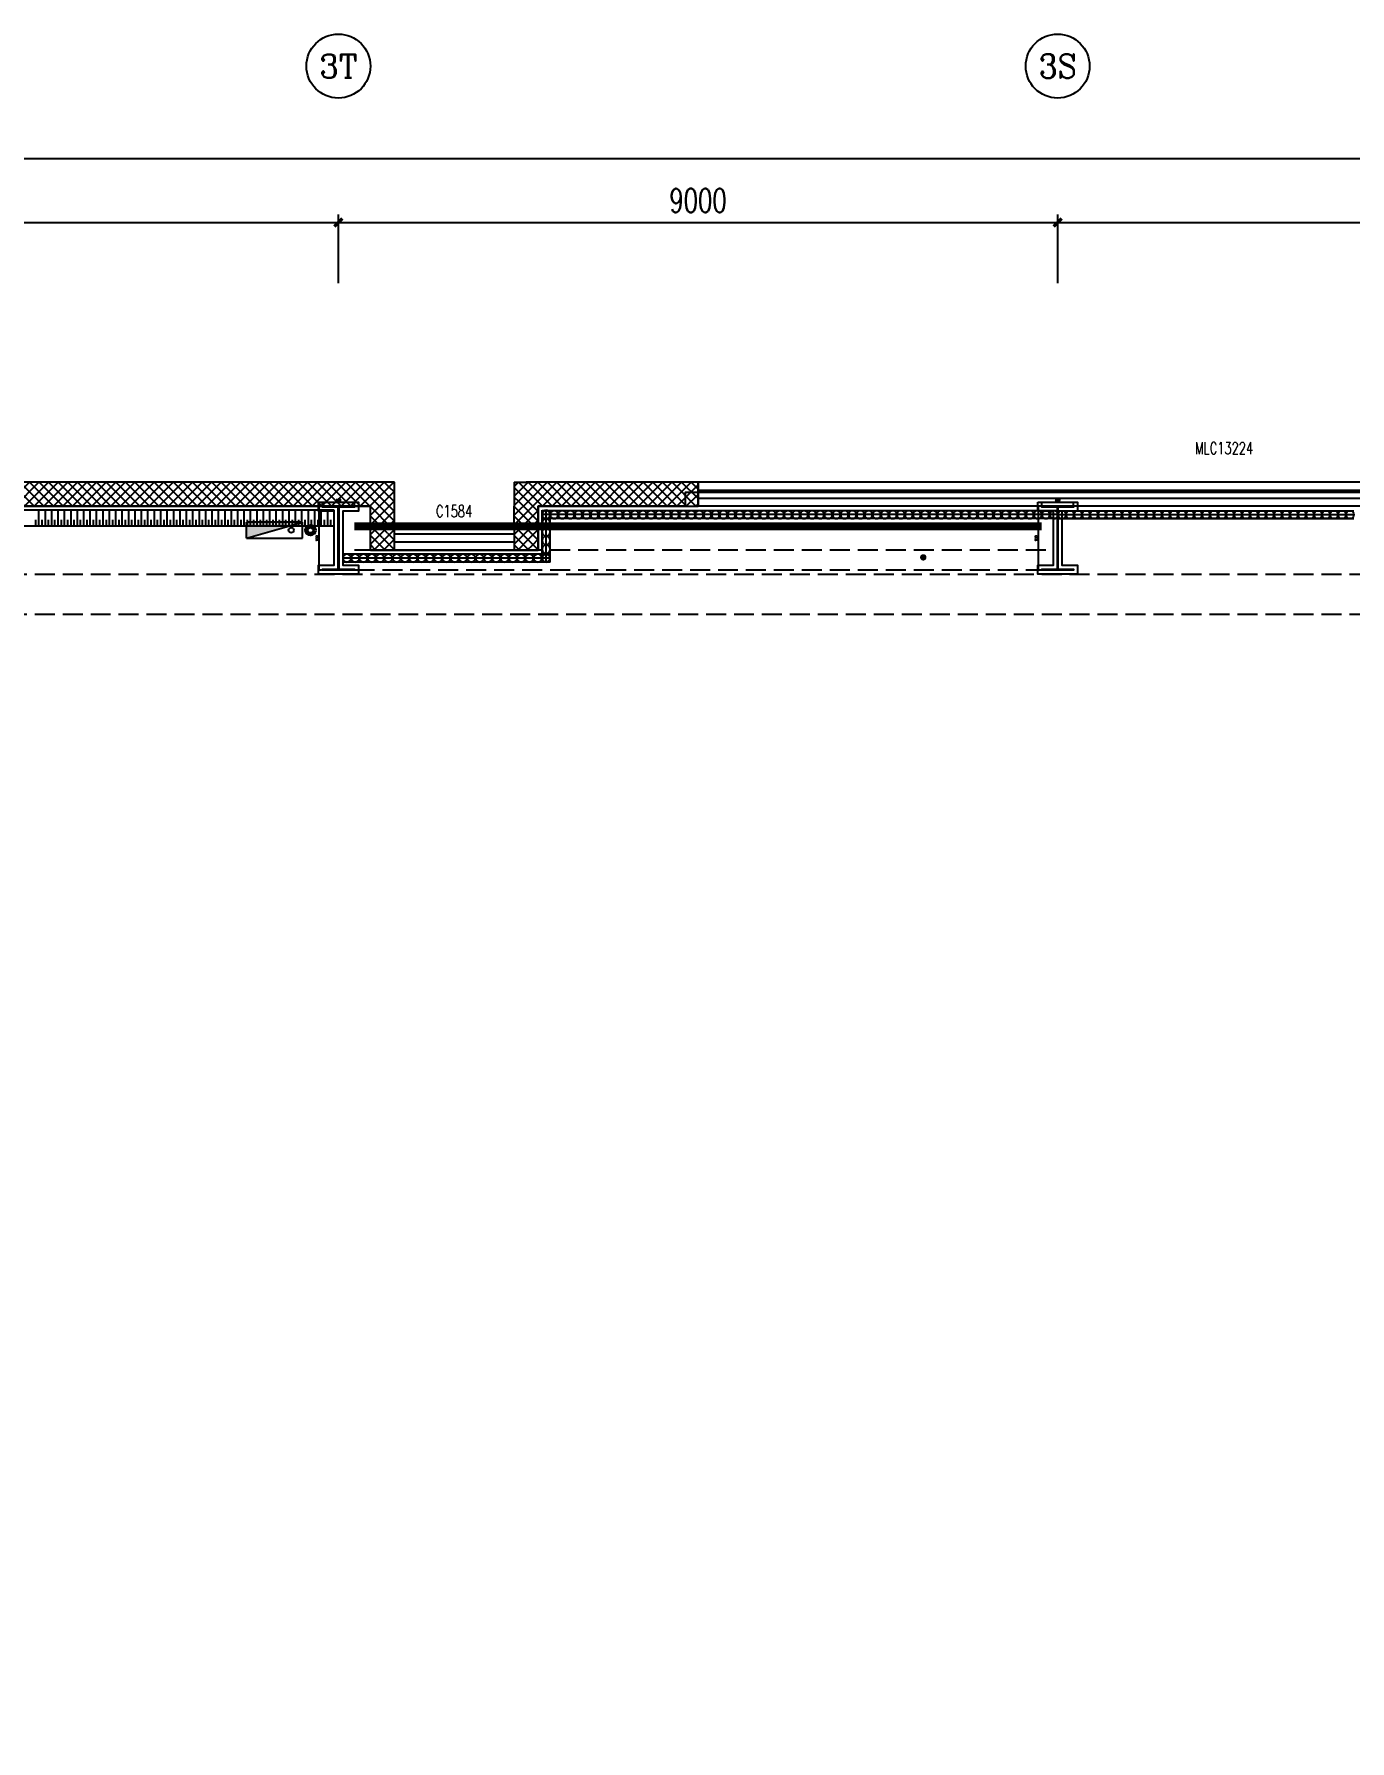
# Model space of a CAD drawing. Extents: x -474411 to 577939, y 0 to 1014176.
# Drawn here: x -285662 to -269198, y 605678 to 627024 of the extents above; entities that cross this region are included whole.
import ezdxf
from ezdxf.enums import TextEntityAlignment as Align

# ---------------------------------------------------------------- set-up
doc = ezdxf.new("R2010")
doc.units = 0
doc.header["$LTSCALE"] = 1000
doc.header["$MEASUREMENT"] = 0
doc.linetypes.add('CENTER', pattern=[2, 1.25, -0.25, 0.25, -0.25])
doc.linetypes.add('DASH', pattern=[0.35, 0.25, -0.1])
doc.layers.get('Defpoints').update_dxf_attribs({"color": 210})
for name, color, linetype in [('A-AXIS-D', 1, 'Continuous'), ('A-AXIS-DP', 126, 'Continuous'), ('A-AXIS-SYMB', 3, 'Continuous'), ('A-HATCH-2', 251, 'Continuous'), ('A-LIN-V', 9, 'Continuous'), ('A-SFCE', 30, 'Continuous'), ('A-WINDOW', 140, 'Continuous'), ('AS-COLN', 6, 'Continuous'), ('AS-WALL', 40, 'Continuous'), ('AS-结构边线层', 200, 'Continuous'), ('DIM_SYMB', 3, 'Continuous'), ('PUB_HATCH', 8, 'Continuous'), ('PUB_TEXT', 7, 'Continuous'), ('SB_ZF消火栓', 10, 'Continuous'), ('建-窗', 4, 'Continuous'), ('建-门窗编号', 7, 'Continuous')]:
    doc.layers.add(name, color=color, linetype=linetype)
doc.layers.add('LG-ZF消防', color=1, linetype='Continuous', lineweight=60)
doc.layers.add('柱间支撑', color=6, linetype='CENTER', lineweight=0)
doc.styles.add('_TCH_AXIS', font='COMPLEX', dxfattribs={"bigfont": 'GBCBIG'})
doc.styles.add('_TCH_DIM_T3', font='SIMPLEX', dxfattribs={"width": 0.705882, "bigfont": 'GBCBIG'})
doc.styles.add('A-WIN-LABEL', font='SIMPLEX', dxfattribs={"bigfont": 'GBCBIG'})
doc.dimstyles.new('_TCH_ARCH&&10', dxfattribs={"dimtxt": 29.75, "dimasz": 10, "dimexe": 10, "dimexo": 10, "dimgap": 12.625, "dimtad": 1, "dimdec": 0, "dimzin": 0, "dimdsep": 46, "dimtxsty": '_TCH_DIM_T3', "dimblk": 'ARCHTICK', "dimcen": 0.09, "dimclrt": 7, "dimazin": 2, "dimtfac": 1, "dimtdec": 0, "dimtix": 1, "dimtmove": 2, "dimatfit": 3, "dimfxl": 0, "dimtolj": 1, "dimtzin": 0, "dimarcsym": 0})
doc.dimstyles.new('_TCH_ARCH&&100', dxfattribs={"dimtxt": 297.5, "dimasz": 100, "dimexe": 100, "dimexo": 100, "dimgap": 126.25, "dimtad": 1, "dimdec": 0, "dimzin": 0, "dimdsep": 46, "dimtxsty": '_TCH_DIM_T3', "dimblk": 'ARCHTICK', "dimcen": 0.09, "dimclrt": 7, "dimazin": 2, "dimtfac": 1, "dimtdec": 0, "dimtix": 1, "dimtmove": 2, "dimatfit": 3, "dimfxl": 0, "dimtolj": 1, "dimtzin": 0, "dimarcsym": 0})
pattern_1 = [(45, (60, 0), (-60.000061, 60.000061), []), (135, (60, 0), (-60.000061, -60.000061), [])]

# ---------------------------------------------------------------- blocks, each defined once
blk = doc.blocks.new('43243')
at = {"layer": 'AS-结构边线层', "color": 8}
blk.add_lwpolyline([(-252354, 620570), (-254454, 620570), (-254454, 621120), (-263994, 621120), (-263994, 621290), (-277514, 621290), (-277514, 621120), (-279354, 621120), (-279354, 620570), (-281454, 620570), (-281454, 621120), (-295987, 621120), (-313454, 567286)], dxfattribs=at)
blk = doc.blocks.new('4324324')
at = {"layer": 'A-HATCH-2', "linetype": 'DASH'}
for p, q in [((-294754, 620270), (-135554, 620270)), ((-294754, 619770), (-135554, 619770))]:
    blk.add_line(p, q, dxfattribs=at)
blk = doc.blocks.new('_ArchTick')
at = {"color": 0, "linetype": 'ByBlock', "const_width": 0.4}
blk.add_lwpolyline([(-0.5, -0.5), (0.5, 0.5)], dxfattribs=at)
blk = doc.blocks.new('*D1165')
at = {"layer": 'A-AXIS-DP', "color": 0, "lineweight": -2}
for p, q in [((-273054, 621130), (-273054, 621179)), ((-273054, 621169), (-272654, 621169)), ((-272654, 621130), (-272654, 621179))]:
    blk.add_line(p, q, dxfattribs=at)
at = {"layer": 'Defpoints', "color": 0}
for p in [(-272654, 621169), (-273054, 621120), (-272654, 621120)]:
    blk.add_point(p, dxfattribs=at)
at = {"layer": 'A-AXIS-DP', "color": 0, "lineweight": -2, "xscale": 10, "yscale": 10, "zscale": 10, "rotation": 180}
blk.add_blockref('_ArchTick', (-273054, 621169), dxfattribs=at)
at = {"layer": 'A-AXIS-DP', "color": 0, "lineweight": -2, "xscale": 10, "yscale": 10, "zscale": 10}
blk.add_blockref('_ArchTick', (-272654, 621169), dxfattribs=at)
at = {"layer": 'A-AXIS-DP', "color": 7, "insert": (-272854, 621196), "char_height": 29.8, "attachment_point": 5, "style": '_TCH_DIM_T3'}
blk.add_mtext('\\A1;400', dxfattribs=at)
blk = doc.blocks.new('*D1166')
at = {"layer": 'A-AXIS-DP', "color": 0, "lineweight": -2}
for p, q in [((-273064, 621120), (-273105, 621120)), ((-273095, 620320), (-273095, 621120)), ((-273064, 620320), (-273105, 620320))]:
    blk.add_line(p, q, dxfattribs=at)
at = {"layer": 'Defpoints', "color": 0}
for p in [(-273095, 621120), (-273054, 621120), (-273054, 620320)]:
    blk.add_point(p, dxfattribs=at)
at = {"layer": 'A-AXIS-DP', "color": 0, "lineweight": -2, "xscale": 10, "yscale": 10, "zscale": 10}
for p, rotation in [((-273095, 621120), 90), ((-273095, 620320), 270)]:
    blk.add_blockref('_ArchTick', p, dxfattribs=dict(at, rotation=rotation))
at = {"layer": 'A-AXIS-DP', "color": 7, "insert": (-273123, 620720), "char_height": 29.8, "attachment_point": 5, "rotation": 90, "style": '_TCH_DIM_T3'}
blk.add_mtext('\\A1;800', dxfattribs=at)
blk = doc.blocks.new('*D1167')
at = {"layer": 'A-AXIS-DP', "color": 0, "lineweight": -2}
for p, q in [((-282054, 621130), (-282054, 621179)), ((-282054, 621169), (-281654, 621169)), ((-281654, 621130), (-281654, 621179))]:
    blk.add_line(p, q, dxfattribs=at)
at = {"layer": 'Defpoints', "color": 0}
for p in [(-281654, 621169), (-282054, 621120), (-281654, 621120)]:
    blk.add_point(p, dxfattribs=at)
at = {"layer": 'A-AXIS-DP', "color": 0, "lineweight": -2, "xscale": 10, "yscale": 10, "zscale": 10, "rotation": 180}
blk.add_blockref('_ArchTick', (-282054, 621169), dxfattribs=at)
at = {"layer": 'A-AXIS-DP', "color": 0, "lineweight": -2, "xscale": 10, "yscale": 10, "zscale": 10}
blk.add_blockref('_ArchTick', (-281654, 621169), dxfattribs=at)
at = {"layer": 'A-AXIS-DP', "color": 7, "insert": (-281854, 621196), "char_height": 29.8, "attachment_point": 5, "style": '_TCH_DIM_T3'}
blk.add_mtext('\\A1;400', dxfattribs=at)
blk = doc.blocks.new('*D1168')
at = {"layer": 'A-AXIS-DP', "color": 0, "lineweight": -2}
for p, q in [((-282064, 621120), (-282105, 621120)), ((-282095, 620320), (-282095, 621120)), ((-282064, 620320), (-282105, 620320))]:
    blk.add_line(p, q, dxfattribs=at)
at = {"layer": 'Defpoints', "color": 0}
for p in [(-282095, 621120), (-282054, 621120), (-282054, 620320)]:
    blk.add_point(p, dxfattribs=at)
at = {"layer": 'A-AXIS-DP', "color": 0, "lineweight": -2, "xscale": 10, "yscale": 10, "zscale": 10}
for p, rotation in [((-282095, 621120), 90), ((-282095, 620320), 270)]:
    blk.add_blockref('_ArchTick', p, dxfattribs=dict(at, rotation=rotation))
at = {"layer": 'A-AXIS-DP', "color": 7, "insert": (-282123, 620720), "char_height": 29.8, "attachment_point": 5, "rotation": 90, "style": '_TCH_DIM_T3'}
blk.add_mtext('\\A1;800', dxfattribs=at)
blk = doc.blocks.new('34242343243')
at = {"color": 8}
for p, q in [((-285601, 620870), (-285601, 621070)), ((-285521, 620870), (-285521, 621070)), ((-285441, 620870), (-285441, 621070)), ((-285361, 620870), (-285361, 621070)), ((-285280, 620870), (-285280, 621070)), ((-285200, 620870), (-285200, 621070)), ((-285120, 620870), (-285120, 621070)), ((-285039, 620870), (-285039, 621070)), ((-284959, 620870), (-284959, 621070)), ((-284879, 620870), (-284879, 621070)), ((-284799, 620870), (-284799, 621070)), ((-284718, 620870), (-284718, 621070)), ((-284638, 620870), (-284638, 621070)), ((-284558, 620870), (-284558, 621070)), ((-284477, 620870), (-284477, 621070)), ((-284397, 620870), (-284397, 621070)), ((-284317, 620870), (-284317, 621070)), ((-284237, 620870), (-284237, 621070)), ((-284156, 620870), (-284156, 621070)), ((-284076, 620870), (-284076, 621070)), ((-283996, 620870), (-283996, 621070)), ((-283915, 620870), (-283915, 621070)), ((-283835, 620870), (-283835, 621070)), ((-283755, 620870), (-283755, 621070)), ((-283675, 620870), (-283675, 621070)), ((-283594, 620870), (-283594, 621070)), ((-283514, 620870), (-283514, 621070)), ((-283434, 620870), (-283434, 621070)), ((-283353, 620870), (-283353, 621070)), ((-283273, 620870), (-283273, 621070)), ((-283193, 620870), (-283193, 621070)), ((-283112, 620870), (-283112, 621070)), ((-283032, 620870), (-283032, 621070)), ((-282952, 620870), (-282952, 621070)), ((-282872, 620870), (-282872, 621070)), ((-282791, 620870), (-282791, 621070)), ((-282711, 620870), (-282711, 621070)), ((-282631, 620870), (-282631, 621070)), ((-282550, 620870), (-282550, 621070)), ((-282470, 620870), (-282470, 621070)), ((-282390, 620870), (-282390, 621070)), ((-282310, 620870), (-282310, 621070)), ((-282229, 620870), (-282229, 621070)), ((-282149, 620870), (-282149, 621070)), ((-282069, 620870), (-282069, 621070)), ((-281988, 620870), (-281988, 621070)), ((-281908, 620870), (-281908, 621070)), ((-279304, 620962), (-279304, 621070)), ((-279203, 621064), (-279304, 621064)), ((-279203, 621014), (-279304, 621014)), ((-279203, 620964), (-279304, 620964)), ((-279304, 620853), (-279304, 620962)), ((-279254, 620962), (-279254, 621070)), ((-279254, 620853), (-279254, 620962)), ((-279204, 620962), (-279204, 621070)), ((-279204, 620853), (-279204, 620962)), ((-279102, 621064), (-279203, 621064)), ((-279102, 621014), (-279203, 621014)), ((-279102, 620964), (-279203, 620964)), ((-279002, 621064), (-279102, 621064)), ((-279002, 621014), (-279102, 621014)), ((-279002, 620964), (-279102, 620964)), ((-278901, 621064), (-279002, 621064)), ((-278901, 621014), (-279002, 621014)), ((-278901, 620964), (-279002, 620964)), ((-278800, 621064), (-278901, 621064)), ((-278800, 621014), (-278901, 621014)), ((-278800, 620964), (-278901, 620964)), ((-278699, 621064), (-278800, 621064)), ((-278699, 621014), (-278800, 621014)), ((-278699, 620964), (-278800, 620964)), ((-278598, 621064), (-278699, 621064)), ((-278598, 621014), (-278699, 621014)), ((-278598, 620964), (-278699, 620964)), ((-278497, 621064), (-278598, 621064)), ((-278497, 621014), (-278598, 621014)), ((-278497, 620964), (-278598, 620964)), ((-278397, 621064), (-278497, 621064)), ((-278397, 621014), (-278497, 621014)), ((-278397, 620964), (-278497, 620964)), ((-278296, 621064), (-278397, 621064)), ((-278296, 621014), (-278397, 621014)), ((-278296, 620964), (-278397, 620964)), ((-278195, 621064), (-278296, 621064)), ((-278195, 621014), (-278296, 621014)), ((-278195, 620964), (-278296, 620964)), ((-278094, 621064), (-278195, 621064)), ((-278094, 621014), (-278195, 621014)), ((-278094, 620964), (-278195, 620964)), ((-277993, 621064), (-278094, 621064)), ((-277993, 621014), (-278094, 621014)), ((-277993, 620964), (-278094, 620964)), ((-277892, 621064), (-277993, 621064)), ((-277892, 621014), (-277993, 621014)), ((-277892, 620964), (-277993, 620964)), ((-277791, 621064), (-277892, 621064)), ((-277791, 621014), (-277892, 621014)), ((-277791, 620964), (-277892, 620964)), ((-277691, 621064), (-277791, 621064)), ((-277691, 621014), (-277791, 621014)), ((-277691, 620964), (-277791, 620964)), ((-277590, 621064), (-277691, 621064)), ((-277590, 621014), (-277691, 621014)), ((-277590, 620964), (-277691, 620964)), ((-277489, 621064), (-277590, 621064)), ((-277489, 621014), (-277590, 621014)), ((-277489, 620964), (-277590, 620964)), ((-277388, 621064), (-277489, 621064)), ((-277388, 621014), (-277489, 621014)), ((-277388, 620964), (-277489, 620964)), ((-277287, 621064), (-277388, 621064)), ((-277287, 621014), (-277388, 621014)), ((-277287, 620964), (-277388, 620964)), ((-277186, 621064), (-277287, 621064)), ((-277186, 621014), (-277287, 621014)), ((-277186, 620964), (-277287, 620964)), ((-277086, 621064), (-277186, 621064)), ((-277086, 621014), (-277186, 621014)), ((-277086, 620964), (-277186, 620964)), ((-276985, 621064), (-277086, 621064)), ((-276985, 621014), (-277086, 621014)), ((-276985, 620964), (-277086, 620964)), ((-276884, 621064), (-276985, 621064)), ((-276884, 621014), (-276985, 621014)), ((-276884, 620964), (-276985, 620964)), ((-276783, 621064), (-276884, 621064)), ((-276783, 621014), (-276884, 621014)), ((-276783, 620964), (-276884, 620964)), ((-276682, 621064), (-276783, 621064)), ((-276682, 621014), (-276783, 621014)), ((-276682, 620964), (-276783, 620964)), ((-276581, 621064), (-276682, 621064)), ((-276581, 621014), (-276682, 621014)), ((-276581, 620964), (-276682, 620964)), ((-276480, 621064), (-276581, 621064)), ((-276480, 621014), (-276581, 621014)), ((-276480, 620964), (-276581, 620964)), ((-276380, 621064), (-276480, 621064)), ((-276380, 621014), (-276480, 621014)), ((-276380, 620964), (-276480, 620964)), ((-276279, 621064), (-276380, 621064)), ((-276279, 621014), (-276380, 621014)), ((-276279, 620964), (-276380, 620964)), ((-276178, 621064), (-276279, 621064)), ((-276178, 621014), (-276279, 621014)), ((-276178, 620964), (-276279, 620964)), ((-276077, 621064), (-276178, 621064)), ((-276077, 621014), (-276178, 621014)), ((-276077, 620964), (-276178, 620964)), ((-275976, 621064), (-276077, 621064)), ((-275976, 621014), (-276077, 621014)), ((-275976, 620964), (-276077, 620964)), ((-275875, 621064), (-275976, 621064)), ((-275875, 621014), (-275976, 621014)), ((-275875, 620964), (-275976, 620964)), ((-275774, 621064), (-275875, 621064)), ((-275774, 621014), (-275875, 621014)), ((-275774, 620964), (-275875, 620964)), ((-275674, 621064), (-275774, 621064)), ((-275674, 621014), (-275774, 621014)), ((-275674, 620964), (-275774, 620964)), ((-275573, 621064), (-275674, 621064)), ((-275573, 621014), (-275674, 621014)), ((-275573, 620964), (-275674, 620964)), ((-275472, 621064), (-275573, 621064)), ((-275472, 621014), (-275573, 621014)), ((-275472, 620964), (-275573, 620964)), ((-275371, 621064), (-275472, 621064)), ((-275371, 621014), (-275472, 621014)), ((-275371, 620964), (-275472, 620964)), ((-275270, 621064), (-275371, 621064)), ((-275270, 621014), (-275371, 621014)), ((-275270, 620964), (-275371, 620964)), ((-275169, 621064), (-275270, 621064)), ((-275169, 621014), (-275270, 621014)), ((-275169, 620964), (-275270, 620964)), ((-275069, 621064), (-275169, 621064)), ((-275069, 621014), (-275169, 621014)), ((-275069, 620964), (-275169, 620964)), ((-274968, 621064), (-275069, 621064)), ((-274968, 621014), (-275069, 621014)), ((-274968, 620964), (-275069, 620964)), ((-274867, 621064), (-274968, 621064)), ((-274867, 621014), (-274968, 621014)), ((-274867, 620964), (-274968, 620964)), ((-274766, 621064), (-274867, 621064)), ((-274766, 621014), (-274867, 621014)), ((-274766, 620964), (-274867, 620964)), ((-274665, 621064), (-274766, 621064)), ((-274665, 621014), (-274766, 621014)), ((-274665, 620964), (-274766, 620964)), ((-274564, 621064), (-274665, 621064)), ((-274564, 621014), (-274665, 621014)), ((-274564, 620964), (-274665, 620964)), ((-274463, 621064), (-274564, 621064)), ((-274463, 621014), (-274564, 621014)), ((-274463, 620964), (-274564, 620964)), ((-274363, 621064), (-274463, 621064)), ((-274363, 621014), (-274463, 621014)), ((-274363, 620964), (-274463, 620964)), ((-274262, 621064), (-274363, 621064)), ((-274262, 621014), (-274363, 621014)), ((-274262, 620964), (-274363, 620964)), ((-274161, 621064), (-274262, 621064)), ((-274161, 621014), (-274262, 621014)), ((-274161, 620964), (-274262, 620964)), ((-274060, 621064), (-274161, 621064)), ((-274060, 621014), (-274161, 621014)), ((-274060, 620964), (-274161, 620964)), ((-273959, 621064), (-274060, 621064)), ((-273959, 621014), (-274060, 621014)), ((-273959, 620964), (-274060, 620964)), ((-273858, 621064), (-273959, 621064)), ((-273858, 621014), (-273959, 621014)), ((-273858, 620964), (-273959, 620964)), ((-273757, 621064), (-273858, 621064)), ((-273757, 621014), (-273858, 621014)), ((-273757, 620964), (-273858, 620964)), ((-273657, 621064), (-273757, 621064)), ((-273657, 621014), (-273757, 621014)), ((-273657, 620964), (-273757, 620964)), ((-273556, 621064), (-273657, 621064)), ((-273556, 621014), (-273657, 621014)), ((-273556, 620964), (-273657, 620964)), ((-273455, 621064), (-273556, 621064)), ((-273455, 621014), (-273556, 621014)), ((-273455, 620964), (-273556, 620964)), ((-273354, 621064), (-273455, 621064)), ((-273354, 621014), (-273455, 621014)), ((-273354, 620964), (-273455, 620964)), ((-273253, 621064), (-273354, 621064)), ((-273253, 621014), (-273354, 621014)), ((-273253, 620964), (-273354, 620964)), ((-273152, 621064), (-273253, 621064)), ((-273152, 621014), (-273253, 621014)), ((-273152, 620964), (-273253, 620964)), ((-273052, 621064), (-273152, 621064)), ((-273052, 621014), (-273152, 621014)), ((-273052, 620964), (-273152, 620964)), ((-272951, 621064), (-273052, 621064)), ((-272951, 621014), (-273052, 621014)), ((-272951, 620964), (-273052, 620964)), ((-272850, 621064), (-272951, 621064)), ((-272850, 621014), (-272951, 621014)), ((-272850, 620964), (-272951, 620964)), ((-272850, 621064), (-272750, 621064)), ((-272850, 621014), (-272750, 621014)), ((-272850, 620964), (-272750, 620964)), ((-272750, 621064), (-272650, 621064)), ((-272750, 621014), (-272650, 621014)), ((-272750, 620964), (-272650, 620964)), ((-272650, 621064), (-272550, 621064)), ((-272650, 621014), (-272550, 621014)), ((-272650, 620964), (-272550, 620964)), ((-272550, 621064), (-272450, 621064)), ((-272550, 621014), (-272450, 621014)), ((-272550, 620964), (-272450, 620964)), ((-272450, 621064), (-272350, 621064)), ((-272450, 621014), (-272350, 621014)), ((-272450, 620964), (-272350, 620964)), ((-272350, 621064), (-272249, 621064)), ((-272350, 621014), (-272249, 621014)), ((-272350, 620964), (-272249, 620964)), ((-272249, 621064), (-272149, 621064)), ((-272249, 621014), (-272149, 621014)), ((-272249, 620964), (-272149, 620964)), ((-272149, 621064), (-272049, 621064)), ((-272149, 621014), (-272049, 621014)), ((-272149, 620964), (-272049, 620964)), ((-272049, 621064), (-271949, 621064)), ((-272049, 621014), (-271949, 621014)), ((-272049, 620964), (-271949, 620964)), ((-271949, 621064), (-271849, 621064)), ((-271949, 621014), (-271849, 621014)), ((-271949, 620964), (-271849, 620964)), ((-271849, 621064), (-271749, 621064)), ((-271849, 621014), (-271749, 621014)), ((-271849, 620964), (-271749, 620964)), ((-271749, 621064), (-271649, 621064)), ((-271749, 621014), (-271649, 621014)), ((-271749, 620964), (-271649, 620964)), ((-271649, 621064), (-271549, 621064)), ((-271649, 621014), (-271549, 621014)), ((-271649, 620964), (-271549, 620964)), ((-271549, 621064), (-271449, 621064)), ((-271549, 621014), (-271449, 621014)), ((-271549, 620964), (-271449, 620964)), ((-271449, 621064), (-271349, 621064)), ((-271449, 621014), (-271349, 621014)), ((-271449, 620964), (-271349, 620964)), ((-271349, 621064), (-271249, 621064)), ((-271349, 621014), (-271249, 621014)), ((-271349, 620964), (-271249, 620964)), ((-271249, 621064), (-271149, 621064)), ((-271249, 621014), (-271149, 621014)), ((-271249, 620964), (-271149, 620964)), ((-271149, 621064), (-271049, 621064)), ((-271149, 621014), (-271049, 621014)), ((-271149, 620964), (-271049, 620964)), ((-271049, 621064), (-270949, 621064)), ((-271049, 621014), (-270949, 621014)), ((-271049, 620964), (-270949, 620964)), ((-270949, 621064), (-270849, 621064)), ((-270949, 621014), (-270849, 621014)), ((-270949, 620964), (-270849, 620964)), ((-270849, 621064), (-270749, 621064)), ((-270849, 621014), (-270749, 621014)), ((-270849, 620964), (-270749, 620964)), ((-270749, 621064), (-270649, 621064)), ((-270749, 621014), (-270649, 621014)), ((-270749, 620964), (-270649, 620964)), ((-270649, 621064), (-270548, 621064)), ((-270649, 621014), (-270548, 621014)), ((-270649, 620964), (-270548, 620964)), ((-270548, 621064), (-270448, 621064)), ((-270548, 621014), (-270448, 621014)), ((-270548, 620964), (-270448, 620964)), ((-270448, 621064), (-270348, 621064)), ((-270448, 621014), (-270348, 621014)), ((-270448, 620964), (-270348, 620964)), ((-270348, 621064), (-270248, 621064)), ((-270348, 621014), (-270248, 621014)), ((-270348, 620964), (-270248, 620964)), ((-270248, 621064), (-270148, 621064)), ((-270248, 621014), (-270148, 621014)), ((-270248, 620964), (-270148, 620964)), ((-270148, 621064), (-270048, 621064)), ((-270148, 621014), (-270048, 621014)), ((-270148, 620964), (-270048, 620964)), ((-270048, 621064), (-269948, 621064)), ((-270048, 621014), (-269948, 621014)), ((-270048, 620964), (-269948, 620964)), ((-269948, 621064), (-269848, 621064)), ((-269948, 621014), (-269848, 621014)), ((-269948, 620964), (-269848, 620964)), ((-269848, 621064), (-269748, 621064)), ((-269848, 621014), (-269748, 621014)), ((-269848, 620964), (-269748, 620964)), ((-269748, 621064), (-269648, 621064)), ((-269748, 621014), (-269648, 621014)), ((-269748, 620964), (-269648, 620964)), ((-269648, 621064), (-269548, 621064)), ((-269648, 621014), (-269548, 621014)), ((-269648, 620964), (-269548, 620964)), ((-269548, 621064), (-269448, 621064)), ((-269548, 621014), (-269448, 621014)), ((-269548, 620964), (-269448, 620964)), ((-269448, 621064), (-269348, 621064)), ((-269448, 621014), (-269348, 621014)), ((-269448, 620964), (-269348, 620964)), ((-269348, 621064), (-269248, 621064)), ((-269348, 621014), (-269248, 621014)), ((-269348, 620964), (-269248, 620964)), ((-269248, 621064), (-269148, 621064)), ((-269248, 621014), (-269148, 621014)), ((-269248, 620964), (-269148, 620964)), ((-285642, 620870), (-285642, 620950)), ((-285561, 620870), (-285561, 620950)), ((-285481, 620870), (-285481, 620950)), ((-285401, 620870), (-285401, 620950)), ((-285320, 620870), (-285320, 620950)), ((-285240, 620870), (-285240, 620950)), ((-285160, 620870), (-285160, 620950)), ((-285080, 620870), (-285080, 620950)), ((-284999, 620870), (-284999, 620950)), ((-284919, 620870), (-284919, 620950)), ((-284839, 620870), (-284839, 620950)), ((-284758, 620870), (-284758, 620950)), ((-284678, 620870), (-284678, 620950)), ((-284598, 620870), (-284598, 620950)), ((-284518, 620870), (-284518, 620950)), ((-284437, 620870), (-284437, 620950)), ((-284357, 620870), (-284357, 620950)), ((-284277, 620870), (-284277, 620950)), ((-284196, 620870), (-284196, 620950)), ((-284116, 620870), (-284116, 620950)), ((-284036, 620870), (-284036, 620950)), ((-283956, 620870), (-283956, 620950)), ((-283875, 620870), (-283875, 620950)), ((-283795, 620870), (-283795, 620950)), ((-283715, 620870), (-283715, 620950)), ((-283634, 620870), (-283634, 620950)), ((-283554, 620870), (-283554, 620950)), ((-283474, 620870), (-283474, 620950)), ((-283394, 620870), (-283394, 620950)), ((-283313, 620870), (-283313, 620950)), ((-283233, 620870), (-283233, 620950)), ((-283153, 620870), (-283153, 620950)), ((-283072, 620870), (-283072, 620950)), ((-282992, 620870), (-282992, 620950)), ((-282912, 620870), (-282912, 620950)), ((-282831, 620870), (-282831, 620950)), ((-282751, 620870), (-282751, 620950)), ((-282671, 620870), (-282671, 620950)), ((-282591, 620870), (-282591, 620950)), ((-282510, 620870), (-282510, 620950)), ((-282430, 620870), (-282430, 620950)), ((-282350, 620870), (-282350, 620950)), ((-282269, 620870), (-282269, 620950)), ((-282189, 620870), (-282189, 620950)), ((-282109, 620870), (-282109, 620950)), ((-282029, 620870), (-282029, 620950)), ((-281948, 620870), (-281948, 620950)), ((-279304, 620745), (-279304, 620853)), ((-279304, 620637), (-279304, 620745)), ((-279254, 620745), (-279254, 620853)), ((-279254, 620637), (-279254, 620745)), ((-279204, 620745), (-279204, 620853)), ((-279204, 620637), (-279204, 620745)), ((-279304, 620528), (-279304, 620637)), ((-279304, 620420), (-279304, 620528)), ((-279254, 620528), (-279254, 620637)), ((-279254, 620420), (-279254, 620528)), ((-279204, 620528), (-279204, 620637)), ((-279204, 620420), (-279204, 620528)), ((-281696, 620520), (-281800, 620520)), ((-281696, 620470), (-281800, 620470)), ((-281696, 620420), (-281800, 620420)), ((-281593, 620520), (-281696, 620520)), ((-281593, 620470), (-281696, 620470)), ((-281593, 620420), (-281696, 620420)), ((-281489, 620520), (-281593, 620520)), ((-281489, 620470), (-281593, 620470)), ((-281489, 620420), (-281593, 620420)), ((-281385, 620520), (-281489, 620520)), ((-281385, 620470), (-281489, 620470)), ((-281385, 620420), (-281489, 620420)), ((-281281, 620520), (-281385, 620520)), ((-281281, 620470), (-281385, 620470)), ((-281281, 620420), (-281385, 620420)), ((-281177, 620520), (-281281, 620520)), ((-281177, 620470), (-281281, 620470)), ((-281177, 620420), (-281281, 620420)), ((-281073, 620520), (-281177, 620520)), ((-281073, 620470), (-281177, 620470)), ((-281073, 620420), (-281177, 620420)), ((-280969, 620520), (-281073, 620520)), ((-280969, 620470), (-281073, 620470)), ((-280969, 620420), (-281073, 620420)), ((-280866, 620520), (-280969, 620520)), ((-280866, 620470), (-280969, 620470)), ((-280866, 620420), (-280969, 620420)), ((-280762, 620520), (-280866, 620520)), ((-280762, 620470), (-280866, 620470)), ((-280762, 620420), (-280866, 620420)), ((-280658, 620520), (-280762, 620520)), ((-280658, 620470), (-280762, 620470)), ((-280658, 620420), (-280762, 620420)), ((-280554, 620520), (-280658, 620520)), ((-280554, 620470), (-280658, 620470)), ((-280554, 620420), (-280658, 620420)), ((-280450, 620520), (-280554, 620520)), ((-280450, 620470), (-280554, 620470)), ((-280450, 620420), (-280554, 620420)), ((-280346, 620520), (-280450, 620520)), ((-280346, 620470), (-280450, 620470)), ((-280346, 620420), (-280450, 620420)), ((-280243, 620520), (-280346, 620520)), ((-280243, 620470), (-280346, 620470)), ((-280243, 620420), (-280346, 620420)), ((-280139, 620520), (-280243, 620520)), ((-280139, 620470), (-280243, 620470)), ((-280139, 620420), (-280243, 620420)), ((-280035, 620520), (-280139, 620520)), ((-280035, 620470), (-280139, 620470)), ((-280035, 620420), (-280139, 620420)), ((-279931, 620520), (-280035, 620520)), ((-279931, 620470), (-280035, 620470)), ((-279931, 620420), (-280035, 620420)), ((-279827, 620520), (-279931, 620520)), ((-279827, 620470), (-279931, 620470)), ((-279827, 620420), (-279931, 620420)), ((-279723, 620520), (-279827, 620520)), ((-279723, 620470), (-279827, 620470)), ((-279723, 620420), (-279827, 620420)), ((-279620, 620520), (-279723, 620520)), ((-279620, 620470), (-279723, 620470)), ((-279620, 620420), (-279723, 620420)), ((-279516, 620520), (-279620, 620520)), ((-279516, 620470), (-279620, 620470)), ((-279516, 620420), (-279620, 620420)), ((-279412, 620520), (-279516, 620520)), ((-279412, 620470), (-279516, 620470)), ((-279412, 620420), (-279516, 620420)), ((-279308, 620520), (-279412, 620520)), ((-279308, 620470), (-279412, 620470)), ((-279308, 620420), (-279412, 620420)), ((-279204, 620520), (-279308, 620520)), ((-279204, 620470), (-279308, 620470)), ((-279204, 620420), (-279308, 620420))]:
    blk.add_line(p, q, dxfattribs=at)
at = {"color": 8, "extrusion": (0, 0, -1)}
for centre, major_axis, ratio in [((-279254, 621016), (0, 54.2), 0.923077), ((-279254, 621014), (-50.4, 0), 0.991582), ((-279254, 620907), (0, 54.2), 0.923077), ((-279153, 621014), (-50.4, 0), 0.991582), ((-279052, 621014), (-50.4, 0), 0.991582), ((-278951, 621014), (-50.4, 0), 0.991582), ((-278850, 621014), (-50.4, 0), 0.991582), ((-278750, 621014), (-50.4, 0), 0.991582), ((-278649, 621014), (-50.4, 0), 0.991582), ((-278548, 621014), (-50.4, 0), 0.991582), ((-278447, 621014), (-50.4, 0), 0.991582), ((-278346, 621014), (-50.4, 0), 0.991582), ((-278245, 621014), (-50.4, 0), 0.991582), ((-278144, 621014), (-50.4, 0), 0.991582), ((-278044, 621014), (-50.4, 0), 0.991582), ((-277943, 621014), (-50.4, 0), 0.991582), ((-277842, 621014), (-50.4, 0), 0.991582), ((-277741, 621014), (-50.4, 0), 0.991582), ((-277640, 621014), (-50.4, 0), 0.991582), ((-277539, 621014), (-50.4, 0), 0.991582), ((-277438, 621014), (-50.4, 0), 0.991582), ((-277338, 621014), (-50.4, 0), 0.991582), ((-277237, 621014), (-50.4, 0), 0.991582), ((-277136, 621014), (-50.4, 0), 0.991582), ((-277035, 621014), (-50.4, 0), 0.991582), ((-276934, 621014), (-50.4, 0), 0.991582), ((-276833, 621014), (-50.4, 0), 0.991582), ((-276733, 621014), (-50.4, 0), 0.991582), ((-276632, 621014), (-50.4, 0), 0.991582), ((-276531, 621014), (-50.4, 0), 0.991582), ((-276430, 621014), (-50.4, 0), 0.991582), ((-276329, 621014), (-50.4, 0), 0.991582), ((-276228, 621014), (-50.4, 0), 0.991582), ((-276127, 621014), (-50.4, 0), 0.991582), ((-276027, 621014), (-50.4, 0), 0.991582), ((-275926, 621014), (-50.4, 0), 0.991582), ((-275825, 621014), (-50.4, 0), 0.991582), ((-275724, 621014), (-50.4, 0), 0.991582), ((-275623, 621014), (-50.4, 0), 0.991582), ((-275522, 621014), (-50.4, 0), 0.991582), ((-275421, 621014), (-50.4, 0), 0.991582), ((-275321, 621014), (-50.4, 0), 0.991582), ((-275220, 621014), (-50.4, 0), 0.991582), ((-275119, 621014), (-50.4, 0), 0.991582), ((-275018, 621014), (-50.4, 0), 0.991582), ((-274917, 621014), (-50.4, 0), 0.991582), ((-274816, 621014), (-50.4, 0), 0.991582), ((-274716, 621014), (-50.4, 0), 0.991582), ((-274615, 621014), (-50.4, 0), 0.991582), ((-274514, 621014), (-50.4, 0), 0.991582), ((-274413, 621014), (-50.4, 0), 0.991582), ((-274312, 621014), (-50.4, 0), 0.991582), ((-274211, 621014), (-50.4, 0), 0.991582), ((-274110, 621014), (-50.4, 0), 0.991582), ((-274010, 621014), (-50.4, 0), 0.991582), ((-273909, 621014), (-50.4, 0), 0.991582), ((-273808, 621014), (-50.4, 0), 0.991582), ((-273707, 621014), (-50.4, 0), 0.991582), ((-273606, 621014), (-50.4, 0), 0.991582), ((-273505, 621014), (-50.4, 0), 0.991582), ((-273405, 621014), (-50.4, 0), 0.991582), ((-273304, 621014), (-50.4, 0), 0.991582), ((-273203, 621014), (-50.4, 0), 0.991582), ((-273102, 621014), (-50.4, 0), 0.991582), ((-273001, 621014), (-50.4, 0), 0.991582), ((-272900, 621014), (-50.4, 0), 0.991582), ((-279254, 620799), (0, 54.2), 0.923077), ((-279254, 620691), (0, 54.2), 0.923077), ((-279254, 620582), (0, 54.2), 0.923077), ((-279254, 620474), (0, 54.2), 0.923077), ((-281748, 620470), (-51.9, 0), 0.96302), ((-281644, 620470), (-51.9, 0), 0.96302), ((-281541, 620470), (-51.9, 0), 0.96302), ((-281437, 620470), (-51.9, 0), 0.96302), ((-281333, 620470), (-51.9, 0), 0.96302), ((-281229, 620470), (-51.9, 0), 0.96302), ((-281125, 620470), (-51.9, 0), 0.96302), ((-281021, 620470), (-51.9, 0), 0.96302), ((-280918, 620470), (-51.9, 0), 0.96302), ((-280814, 620470), (-51.9, 0), 0.96302), ((-280710, 620470), (-51.9, 0), 0.96302), ((-280606, 620470), (-51.9, 0), 0.96302), ((-280502, 620470), (-51.9, 0), 0.96302), ((-280398, 620470), (-51.9, 0), 0.96302), ((-280295, 620470), (-51.9, 0), 0.96302), ((-280191, 620470), (-51.9, 0), 0.96302), ((-280087, 620470), (-51.9, 0), 0.96302), ((-279983, 620470), (-51.9, 0), 0.96302), ((-279879, 620470), (-51.9, 0), 0.96302), ((-279775, 620470), (-51.9, 0), 0.96302), ((-279671, 620470), (-51.9, 0), 0.96302), ((-279568, 620470), (-51.9, 0), 0.96302), ((-279464, 620470), (-51.9, 0), 0.96302), ((-279360, 620470), (-51.9, 0), 0.96302), ((-279256, 620470), (-51.9, 0), 0.96302)]:
    blk.add_ellipse(centre, major_axis=major_axis, ratio=ratio, dxfattribs=at)
at = {"color": 8}
for centre in [(-272800, 621014), (-272700, 621014), (-272600, 621014), (-272500, 621014), (-272400, 621014), (-272300, 621014), (-272199, 621014), (-272099, 621014), (-271999, 621014), (-271899, 621014), (-271799, 621014), (-271699, 621014), (-271599, 621014), (-271499, 621014), (-271399, 621014), (-271299, 621014), (-271199, 621014), (-271099, 621014), (-270999, 621014), (-270899, 621014), (-270799, 621014), (-270699, 621014), (-270598, 621014), (-270498, 621014), (-270398, 621014), (-270298, 621014), (-270198, 621014), (-270098, 621014), (-269998, 621014), (-269898, 621014), (-269798, 621014), (-269698, 621014), (-269598, 621014), (-269498, 621014), (-269398, 621014), (-269298, 621014), (-269198, 621014)]:
    blk.add_ellipse(centre, major_axis=(50, 0), ratio=0.9994, start_param=0, end_param=6.283185, dxfattribs=at)
at = {"layer": 'A-LIN-V', "color": 8}
for p, q in [((-281908, 621070), (-294754, 621070)), ((-281908, 620870), (-294754, 620870))]:
    blk.add_line(p, q, dxfattribs=at)
at = {"layer": 'Defpoints', "color": 8}
for p in [(-285601, 620870), (-285521, 620870), (-285441, 620870), (-285361, 620870), (-285280, 620870), (-285200, 620870), (-285120, 620870), (-285039, 620870), (-284959, 620870), (-284879, 620870), (-284799, 620870), (-284718, 620870), (-284638, 620870), (-284558, 620870), (-284477, 620870), (-284397, 620870), (-284317, 620870), (-284237, 620870), (-284156, 620870), (-284076, 620870), (-283996, 620870), (-283915, 620870), (-283835, 620870), (-283755, 620870), (-283675, 620870), (-283594, 620870), (-283514, 620870), (-283434, 620870), (-283353, 620870), (-283273, 620870), (-283193, 620870), (-283112, 620870), (-283032, 620870), (-282952, 620870), (-282872, 620870), (-282791, 620870), (-282711, 620870), (-282631, 620870), (-282550, 620870), (-282470, 620870), (-282390, 620870), (-282310, 620870), (-282229, 620870), (-282149, 620870), (-282069, 620870), (-281988, 620870)]:
    blk.add_point(p, dxfattribs=at)
blk = doc.blocks.new('234243242332')
at = {"layer": 'SB_ZF消火栓'}
blk.add_hatch(color=8, dxfattribs=at).paths.add_polyline_path([(-282304, 620920), (-283004, 620920), (-283004, 620720)])
at = {"layer": 'LG-ZF消防', "color": 8}
blk.add_circle((-282204, 620820), 50, dxfattribs=at)
at = {"layer": 'SB_ZF消火栓', "color": 8}
for p, q in [((-282304, 620920), (-283004, 620920)), ((-283004, 620720), (-283004, 620920)), ((-283004, 620720), (-282304, 620920)), ((-282304, 620720), (-282304, 620920)), ((-283004, 620720), (-282304, 620720))]:
    blk.add_line(p, q, dxfattribs=at)
blk.add_circle((-282444, 620820), 32.5, dxfattribs=at)
blk = doc.blocks.new('WINDOW2DLIB$DYNSTYLE$00000005')
at = {"color": 0}
for points in [[(-0.5, 0.5), (-0.5, -0.5)], [(-0.5, 0.5), (0.5, 0.5)], [(0.5, -0.5), (0.5, 0.5)], [(0.5, 0.1667), (-0.5, 0.1667)], [(0.5, -0.1667), (-0.5, -0.1667)], [(-0.5, -0.5), (0.5, -0.5)]]:
    blk.add_lwpolyline(points, dxfattribs=at)
blk = doc.blocks.new('*D672')
at = {"layer": 'A-AXIS-D', "color": 0, "lineweight": -2}
for p, q in [((-290854, 623910), (-290854, 624768)), ((-290854, 624668), (-281854, 624668)), ((-281854, 623910), (-281854, 624768))]:
    blk.add_line(p, q, dxfattribs=at)
at = {"layer": 'Defpoints', "color": 0}
for p in [(-281854, 624668), (-290854, 623810), (-281854, 623810)]:
    blk.add_point(p, dxfattribs=at)
at = {"layer": 'A-AXIS-D', "color": 0, "lineweight": -2, "xscale": 100, "yscale": 100, "zscale": 100, "rotation": 180}
blk.add_blockref('_ArchTick', (-290854, 624668), dxfattribs=at)
at = {"layer": 'A-AXIS-D', "color": 0, "lineweight": -2, "xscale": 100, "yscale": 100, "zscale": 100}
blk.add_blockref('_ArchTick', (-281854, 624668), dxfattribs=at)
at = {"layer": 'A-AXIS-D', "color": 7, "insert": (-286354, 624943), "char_height": 297.5, "attachment_point": 5, "style": '_TCH_DIM_T3'}
blk.add_mtext('\\A1;9000', dxfattribs=at)
blk = doc.blocks.new('*D673')
at = {"layer": 'A-AXIS-D', "color": 0, "lineweight": -2}
for p, q in [((-281854, 623910), (-281854, 624768)), ((-281854, 624668), (-272854, 624668)), ((-272854, 623910), (-272854, 624768))]:
    blk.add_line(p, q, dxfattribs=at)
at = {"layer": 'Defpoints', "color": 0}
for p in [(-272854, 624668), (-281854, 623810), (-272854, 623810)]:
    blk.add_point(p, dxfattribs=at)
at = {"layer": 'A-AXIS-D', "color": 0, "lineweight": -2, "xscale": 100, "yscale": 100, "zscale": 100, "rotation": 180}
blk.add_blockref('_ArchTick', (-281854, 624668), dxfattribs=at)
at = {"layer": 'A-AXIS-D', "color": 0, "lineweight": -2, "xscale": 100, "yscale": 100, "zscale": 100}
blk.add_blockref('_ArchTick', (-272854, 624668), dxfattribs=at)
at = {"layer": 'A-AXIS-D', "color": 7, "insert": (-277354, 624943), "char_height": 297.5, "attachment_point": 5, "style": '_TCH_DIM_T3'}
blk.add_mtext('\\A1;9000', dxfattribs=at)
blk = doc.blocks.new('*D674')
at = {"layer": 'A-AXIS-D', "color": 0, "lineweight": -2}
for p, q in [((-272854, 623910), (-272854, 624768)), ((-272854, 624668), (-263854, 624668)), ((-263854, 623910), (-263854, 624768))]:
    blk.add_line(p, q, dxfattribs=at)
at = {"layer": 'Defpoints', "color": 0}
for p in [(-263854, 624668), (-272854, 623810), (-263854, 623810)]:
    blk.add_point(p, dxfattribs=at)
at = {"layer": 'A-AXIS-D', "color": 0, "lineweight": -2, "xscale": 100, "yscale": 100, "zscale": 100, "rotation": 180}
blk.add_blockref('_ArchTick', (-272854, 624668), dxfattribs=at)
at = {"layer": 'A-AXIS-D', "color": 0, "lineweight": -2, "xscale": 100, "yscale": 100, "zscale": 100}
blk.add_blockref('_ArchTick', (-263854, 624668), dxfattribs=at)
at = {"layer": 'A-AXIS-D', "color": 7, "insert": (-268354, 624943), "char_height": 297.5, "attachment_point": 5, "style": '_TCH_DIM_T3'}
blk.add_mtext('\\A1;9000', dxfattribs=at)
blk = doc.blocks.new('*D682')
at = {"layer": 'A-AXIS-D', "color": 0, "lineweight": -2}
for p, q in [((-313754, 624010), (-313754, 625568)), ((-313754, 625468), (-128054, 625468)), ((-128054, 624010), (-128054, 625568))]:
    blk.add_line(p, q, dxfattribs=at)
at = {"layer": 'Defpoints', "color": 0}
for p in [(-128054, 625468), (-313754, 623910), (-128054, 623910)]:
    blk.add_point(p, dxfattribs=at)
at = {"layer": 'A-AXIS-D', "color": 0, "lineweight": -2, "xscale": 100, "yscale": 100, "zscale": 100, "rotation": 180}
blk.add_blockref('_ArchTick', (-313754, 625468), dxfattribs=at)
at = {"layer": 'A-AXIS-D', "color": 0, "lineweight": -2, "xscale": 100, "yscale": 100, "zscale": 100}
blk.add_blockref('_ArchTick', (-128054, 625468), dxfattribs=at)
at = {"layer": 'A-AXIS-D', "color": 7, "insert": (-220904, 625743), "char_height": 297.5, "attachment_point": 5, "style": '_TCH_DIM_T3'}
blk.add_mtext('\\A1;185700', dxfattribs=at)
blk = doc.blocks.new('42343')
at = {"layer": 'A-HATCH-2', "color": 8}
for points in [[(-282104.2, 621170), (-281604.2, 621170), (-281604.2, 621058), (-281800.2, 621058), (-281800.2, 620382), (-281604.2, 620382), (-281604.2, 620270), (-282104.2, 620270), (-282104.2, 620382), (-281908.2, 620382), (-281908.2, 621058), (-282104.2, 621058)], [(-273104.2, 621170), (-272604.2, 621170), (-272604.2, 621058), (-272800.2, 621058), (-272800.2, 620382), (-272604.2, 620382), (-272604.2, 620270), (-273104.2, 620270), (-273104.2, 620382), (-272908.2, 620382), (-272908.2, 621058), (-273104.2, 621058)]]:
    blk.add_lwpolyline(points, close=True, dxfattribs=at)
at = {"layer": 'AS-COLN', "color": 8}
for points in [[(-282054.2, 621120), (-281654.2, 621120), (-281654.2, 621108), (-281850.2, 621108), (-281850.2, 620332), (-281654.2, 620332), (-281654.2, 620320), (-282054.2, 620320), (-282054.2, 620332), (-281858.2, 620332), (-281858.2, 621108), (-282054.2, 621108)], [(-273054.2, 621120), (-272654.2, 621120), (-272654.2, 621108), (-272850.2, 621108), (-272850.2, 620332), (-272654.2, 620332), (-272654.2, 620320), (-273054.2, 620320), (-273054.2, 620332), (-272858.2, 620332), (-272858.2, 621108), (-273054.2, 621108)]]:
    blk.add_lwpolyline(points, close=True, dxfattribs=at)
at = {"layer": 'A-AXIS-DP', "color": 8}
for p1, p2, distance, picture, middle in [((-282054.2, 621120), (-281654.2, 621120), 48.8, '*D1167', (-281854.2, 621196.2)), ((-273054.2, 621120), (-272654.2, 621120), 48.8, '*D1165', (-272854.2, 621196.2)), ((-282054.2, 620320), (-282054.2, 621120), 41.3, '*D1168', (-282122.9, 620720)), ((-273054.2, 620320), (-273054.2, 621120), 41.3, '*D1166', (-273122.9, 620720))]:
    dim = blk.add_aligned_dim(p1=p1, p2=p2, distance=distance, dimstyle='_TCH_ARCH&&10', dxfattribs=at)
    dim.commit()
    dim.dimension.update_dxf_attribs({"geometry": picture, "text_midpoint": middle})

msp = doc.modelspace()

# ---------------------------------------------------------------- hatches: boundary and pattern name
at = {"layer": 'PUB_HATCH'}
h = msp.add_hatch(dxfattribs=at)
h.set_pattern_fill('多孔材料', color=8, scale=30, style=0)
h.set_pattern_definition(pattern_1)
h.paths.add_polyline_path([(-281154.2, 621420.1), (-295104.2, 621420.1), (-295104.2, 621120.1), (-281454.2, 621120.1)])
h = msp.add_hatch(dxfattribs=at)
h.set_pattern_fill('多孔材料', color=8, scale=30, style=0)
h.set_pattern_definition(pattern_1)
h.paths.add_polyline_path([(-281454.2, 620570), (-281154.2, 620870), (-281154.2, 621420.1), (-281454.2, 621120.1)])
h = msp.add_hatch(dxfattribs=at)
h.set_pattern_fill('多孔材料', color=8, scale=30, style=0)
h.set_pattern_definition(pattern_1)
h.paths.add_polyline_path([(-279654.2, 621120), (-279504.2, 621270), (-279504.2, 621420), (-279654.2, 621420)])
h = msp.add_hatch(dxfattribs=at)
h.set_pattern_fill('多孔材料', color=8, scale=30, style=0)
h.set_pattern_definition(pattern_1)
h.paths.add_polyline_path([(-279354.2, 621120.1), (-277354.2, 621120.1), (-277354.2, 621420.1), (-279504.2, 621420.1), (-279504.2, 621270)])
h = msp.add_hatch(dxfattribs=at)
h.set_pattern_fill('多孔材料', color=8, scale=30, style=0)
h.set_pattern_definition(pattern_1)
h.paths.add_polyline_path([(-279654.2, 620870), (-279354.2, 620570), (-279354.2, 621120.1), (-279504.2, 621270), (-279654.2, 621120)])
h = msp.add_hatch(dxfattribs=at)
h.set_pattern_fill('多孔材料', color=8, scale=30, style=0)
h.set_pattern_definition(pattern_1)
h.paths.add_polyline_path([(-281454.2, 620570), (-281154.2, 620570), (-281154.2, 620870)])
h = msp.add_hatch(dxfattribs=at)
h.set_pattern_fill('多孔材料', color=8, scale=30, style=0)
h.set_pattern_definition(pattern_1)
h.paths.add_polyline_path([(-279654.2, 620870), (-279654.2, 620570), (-279354.2, 620570)])

# ---------------------------------------------------------------- linework, layer by layer
at = {"layer": 'A-AXIS-D', "color": 8}
for centre in [(-281854.2, 626624), (-272854.2, 626624)]:
    msp.add_circle(centre, 400, dxfattribs=at)
at = {"layer": 'A-AXIS-SYMB', "color": 8, "const_width": 40}
msp.add_lwpolyline([(-274535.8, 620460, 1), (-274535.8, 620500, 1)], format="xyb", close=True, dxfattribs=at)
at = {"layer": 'A-SFCE', "color": 8, "linetype": 'DASH'}
for p, q in [((-273004.2, 620570.1), (-281704.2, 620570.1)), ((-273004.2, 620320.1), (-281704.2, 620320.1))]:
    msp.add_line(p, q, dxfattribs=at)
at = {"layer": 'AS-WALL', "color": 8}
for p, q in [((-281154.2, 621420.1), (-295104.2, 621420.1)), ((-281154.2, 620870), (-281154.2, 621420.1)), ((-279654.2, 621420), (-279504.2, 621420)), ((-279654.2, 621420), (-279654.2, 621120)), ((-277354.2, 621420.1), (-279504.2, 621420.1)), ((-277354.2, 621120.1), (-277354.2, 621420.1)), ((-295104.2, 621120.1), (-281454.2, 621120.1)), ((-281454.2, 620570), (-281454.2, 621120.1)), ((-279654.2, 621120), (-279654.2, 621120)), ((-279654.2, 620870), (-279654.2, 621120)), ((-279354.2, 621120.1), (-277354.2, 621120.1)), ((-279354.2, 620570), (-279354.2, 621120.1)), ((-281154.2, 620570), (-281154.2, 620870)), ((-279654.2, 620870), (-279654.2, 620570)), ((-281454.2, 620570), (-281154.2, 620570)), ((-279654.2, 620570), (-279354.2, 620570))]:
    msp.add_line(p, q, dxfattribs=at)
at = {"layer": '柱间支撑', "color": 8, "const_width": 100}
msp.add_lwpolyline([(-273054.2, 620870), (-281654.2, 620870)], dxfattribs=at)

# ---------------------------------------------------------------- block references
at = {"layer": 'A-WINDOW', "color": 8}
for name in ['43243', '42343', '4324324']:
    msp.add_blockref(name, (0, 0), dxfattribs=at)
at = {"layer": 'DIM_SYMB', "color": 8}
msp.add_blockref('34242343243', (0, 0), dxfattribs=at)
at = {"layer": 'SB_ZF消火栓', "color": 8, "linetype": 'Continuous'}
msp.add_blockref('234243242332', (0, 0), dxfattribs=at)
at = {"layer": '建-窗', "color": 8}
ref = msp.add_blockref('WINDOW2DLIB$DYNSTYLE$00000005', (-270754.2, 621270.1), dxfattribs=dict(at, xscale=13200, yscale=300, zscale=300, rotation=180.0000000003004))
ref.add_attrib('A', 'MLC13224', (-271136.7, 621770.7), dxfattribs={"layer": '建-门窗编号', "ltscale": 500, "height": 148.75, "style": 'A-WIN-LABEL', "width": 0.705882})
ref = msp.add_blockref('WINDOW2DLIB$DYNSTYLE$00000005', (-280404.2, 620720), dxfattribs=dict(at, xscale=-1500, yscale=300, zscale=300, rotation=179.9999999999555))
ref.add_attrib('A', 'C1584', (-280634.2, 620983.1), dxfattribs={"layer": '建-门窗编号', "ltscale": 500, "height": 148.75, "rotation": 360, "style": 'A-WIN-LABEL', "width": 0.705882})

# ---------------------------------------------------------------- texts
at = {"layer": 'PUB_TEXT', "color": 8, "style": '_TCH_AXIS'}
for s, height, p, p2 in [('3T', 294.28, (-282092.4, 626476.8), (-281616, 626476.8)), ('3S', 300.65, (-273090.4, 626473.6), (-272618, 626473.6))]:
    msp.add_text(s, height=height, dxfattribs=at).set_placement(p, p2, align=Align.FIT)

# ---------------------------------------------------------------- dimensions: what is measured, and where the dimension line sits
at = {"layer": 'A-AXIS-D', "color": 8}
for base, p1, p2, picture, middle in [((-128054.2, 625467.8), (-313754.2, 623909.8), (-128054.2, 623909.8), '*D682', (-220904.2, 625742.8)), ((-281854.2, 624667.8), (-290854.2, 623809.8), (-281854.2, 623809.8), '*D672', (-286354.2, 624942.8)), ((-272854.2, 624667.8), (-281854.2, 623809.8), (-272854.2, 623809.8), '*D673', (-277354.2, 624942.8)), ((-263854.2, 624667.8), (-272854.2, 623809.8), (-263854.2, 623809.8), '*D674', (-268354.2, 624942.8))]:
    dim = msp.add_linear_dim(base=base, p1=p1, p2=p2, angle=0, dimstyle='_TCH_ARCH&&100', override={"dimgap": 0}, dxfattribs=at)
    dim.commit()
    dim.dimension.update_dxf_attribs({"geometry": picture, "text_midpoint": middle, "dimtype": 161})

doc.saveas('drawing.dxf')
